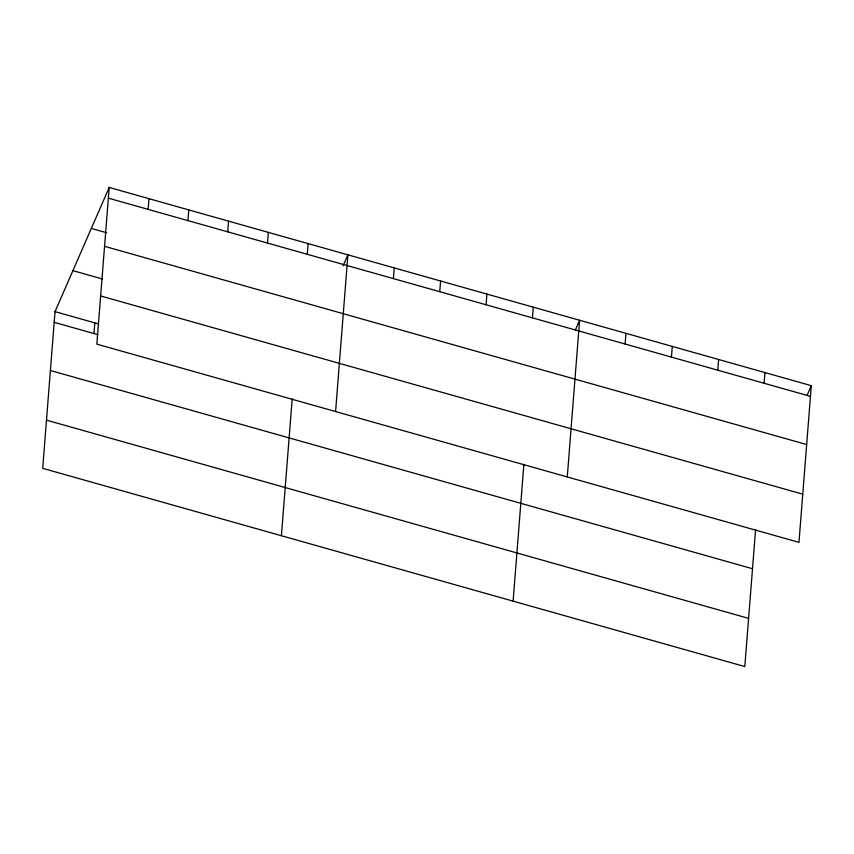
<?xml version="1.0" encoding="UTF-8"?>
<svg xmlns="http://www.w3.org/2000/svg" width="854" height="854" viewBox="0 0 854 854"><rect width="100%" height="100%" fill="white"/><g stroke="black" fill="none" stroke-linecap="round" stroke-linejoin="round"><path stroke-width="1.28" d="M109.195 187.442L96.854 344.141L798.97 542.365L811.3 385.666L109.195 187.442L55.03 311.635L42.7 468.334L744.805 666.558L755.587 529.661M93.983 333.562L94.815 322.865M148.137 209.369L148.98 198.683M187.923 220.599L188.766 209.913M227.708 231.829L228.552 221.143M267.494 243.059L268.337 232.373M281.414 535.725L292.196 398.839M307.28 254.3L308.123 243.603M335.579 411.543L347.909 254.844L343.18 265.69M393.406 278.607L394.249 267.921M439.746 291.694L440.589 281.009M486.086 304.771L486.929 294.086M532.426 317.859L533.259 307.173M513.115 601.141L523.886 464.245M567.269 476.948L579.599 320.25L575.393 329.9M625.107 344.023L625.939 333.338M671.436 357.111L672.279 346.414M717.776 370.188L718.62 359.502M764.116 383.275L764.96 372.579M807.094 395.306L811.3 385.666M108.351 198.139L810.457 396.352M91.314 228.424L106.718 232.779M104.551 246.315L806.667 444.539M72.9 270.654L102.427 278.991M100.644 295.964L802.76 494.178M55.03 311.635L98.669 323.954M54.186 322.321L97.826 334.64M50.397 370.508L752.513 568.732M46.49 420.147L748.606 618.371"/></g></svg>
